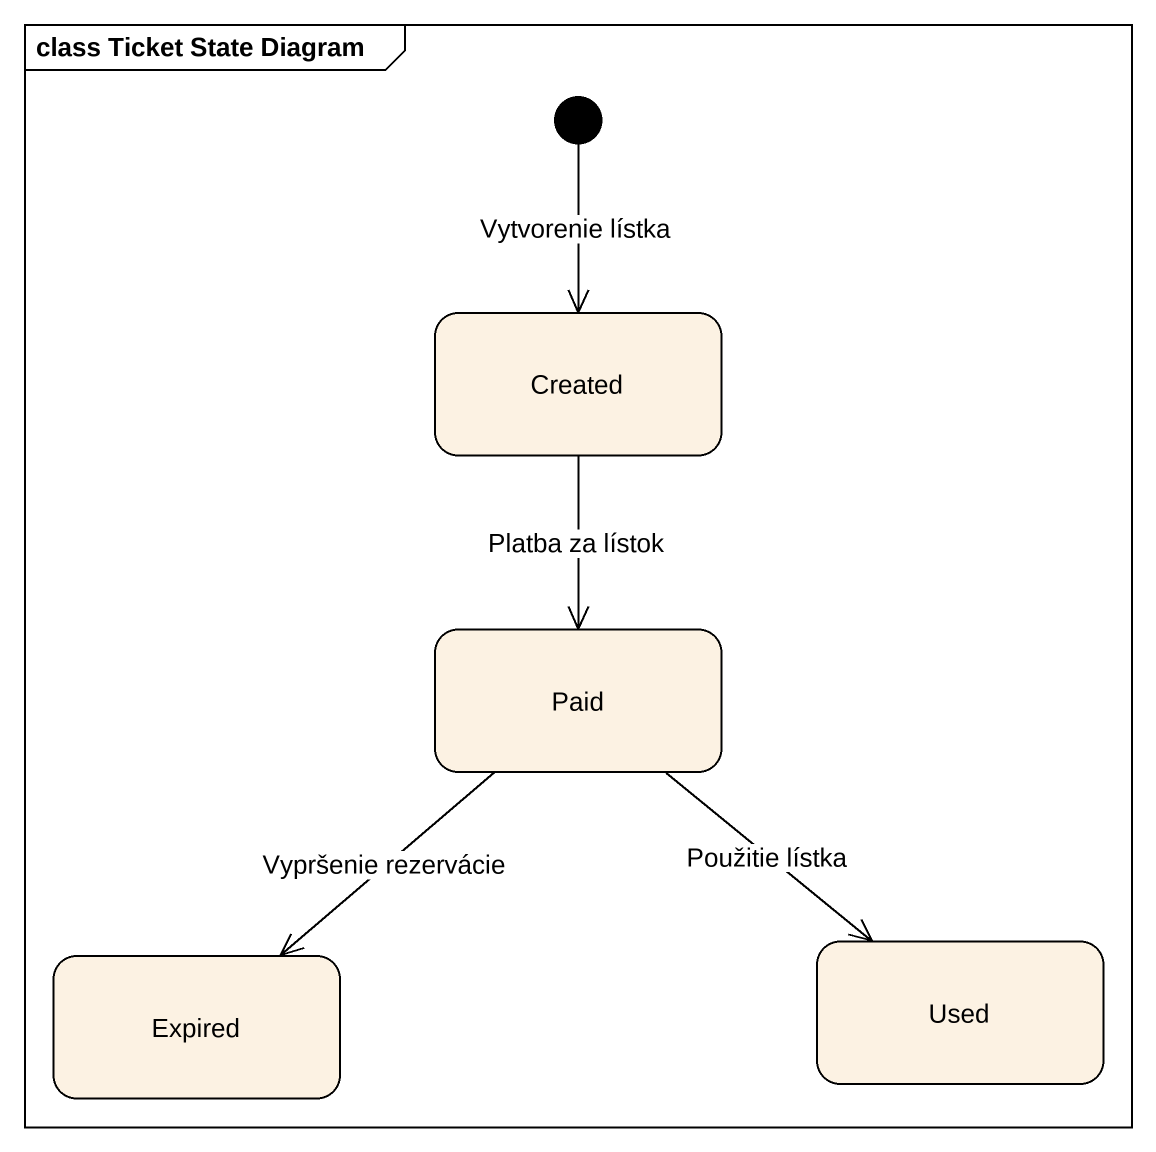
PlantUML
@startuml
mainframe class Ticket State Diagram
hide empty description
state Created
state Paid
state Expired
state Used
[*] --> Created : Vytvorenie lístka
Created --> Paid : Platba za lístok
Paid --> Expired : Vypršenie rezervácie
Paid --> Used : Použitie lístka
@enduml
